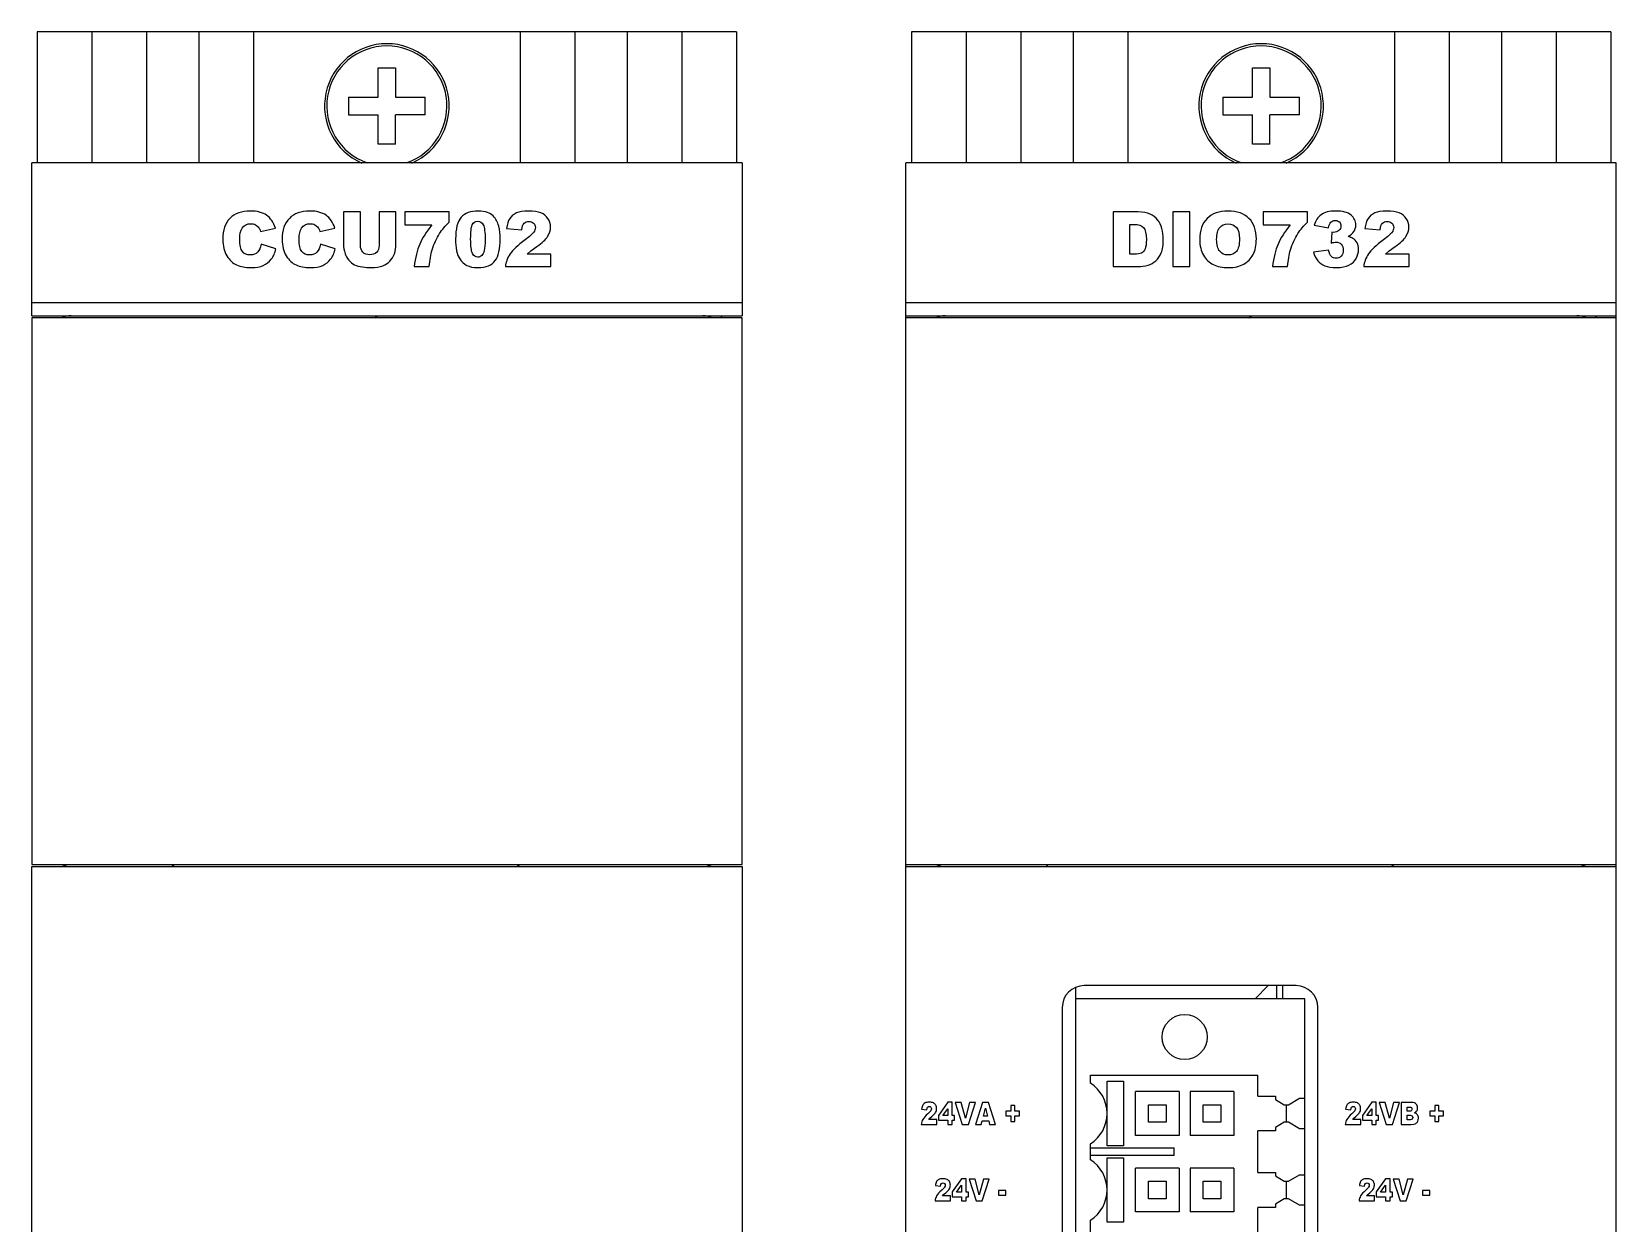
# Model space of a CAD drawing. Header units: millimetres. Extents: x 40 to 416, y -286 to 20.
# Drawn here: x 128.8 to 201.3, y -194.5 to -140 of the extents above; entities that cross this region are included whole.
import ezdxf

# ---------------------------------------------------------------- set-up
doc = ezdxf.new("R2010")
doc.units = ezdxf.units.MM
doc.layers.add('02___PRT_ALL_AXES', color=7, linetype='Continuous')
doc.layers.add('03___PRT_ALL_CURVES', color=7, linetype='Continuous')

# ---------------------------------------------------------------- blocks, each defined once
blk = doc.blocks.new('MOD_CCU702')
at = {"color": 7, "linetype": 'Continuous'}
for p, q in [((0, 130), (0, 124)), ((32, 130), (32, 124)), ((15.6, 127), (15.6, 128.35)), ((15.6, 128.35), (16.4, 128.35)), ((16.4, 128.35), (16.4, 127)), ((14.25, 127), (14.25, 126.2)), ((14.25, 127), (15.6, 127)), ((16.4, 127), (17.75, 127)), ((17.75, 126.2), (17.75, 127)), ((14.25, 126.2), (15.6, 126.2)), ((15.6, 124.85), (15.6, 126.2)), ((16.4, 124.85), (16.4, 126.2)), ((17.75, 126.2), (16.4, 126.2)), ((16.4, 124.85), (15.6, 124.85)), ((-0.25, 117), (-0.25, 124)), ((32.25, 124), (-0.25, 124)), ((32.25, 124), (32.25, 117)), ((32.25, 117.6), (-0.25, 117.6)), ((-0.25, 117), (32.25, 117)), ((-0.25, 116.9), (-0.25, 91.9)), ((32.25, 116.9), (-0.25, 116.9)), ((32.25, 91.9), (32.25, 116.9)), ((-0.25, 91.9), (32.25, 91.9)), ((-0.25, 6), (-0.25, 91.8)), ((-0.25, 91.8), (32.25, 91.8)), ((32.25, 91.8), (32.25, 6))]:
    blk.add_line(p, q, dxfattribs=at)
at = {"color": 2, "linetype": 'Continuous'}
for p, q in [((15.455, 116.9), (15.555, 117)), ((31.261, 116.9), (31.361, 117)), ((6.161, 91.8), (6.261, 91.9)), ((21.966, 91.8), (22.066, 91.9))]:
    blk.add_line(p, q, dxfattribs=at)
at = {"color": 7, "linetype": 'Continuous'}
for centre, radius, start, end in [((16, 126.6), 2.85, 293.72033, 246.27967), ((16, 126.6), 2.75, 288.83959, 251.16041), ((1.55, 116), 1, 90, 114.45082), ((30.45, 116), 1, 65.54918, 90), ((1.55, 92.8), 1, 245.54918, 270), ((30.45, 92.8), 1, 270, 294.45082)]:
    blk.add_arc(centre, radius, start, end, dxfattribs=at)
at = {"layer": '02___PRT_ALL_AXES', "color": 7, "linetype": 'Continuous'}
for p, q in [((32, 130), (0, 130)), ((2.5, 130), (2.5, 124)), ((5, 130), (5, 124)), ((7.4, 130), (7.4, 124)), ((9.9, 130), (9.9, 124)), ((22.1, 130), (22.1, 124)), ((24.6, 130), (24.6, 124)), ((27, 130), (27, 124)), ((29.5, 130), (29.5, 124))]:
    blk.add_line(p, q, dxfattribs=at)
at = {"layer": '03___PRT_ALL_CURVES', "color": 4, "linetype": 'Continuous'}
for p, q in [((14.019, 121.75), (14.019, 120.26)), ((14.79, 121.75), (14.019, 121.75)), ((14.79, 120.224), (14.79, 121.75)), ((15.644, 121.75), (15.644, 120.224)), ((16.415, 121.75), (15.644, 121.75)), ((16.415, 120.26), (16.415, 121.75)), ((16.826, 121.75), (16.826, 121.163)), ((18.854, 121.75), (16.826, 121.75)), ((16.826, 121.163), (18.061, 121.163)), ((18.854, 121.281), (18.854, 121.75)), ((10.22, 120.863), (10.902, 121.015)), ((12.936, 120.863), (13.619, 121.015)), ((21.473, 120.995), (22.169, 120.938)), ((10.926, 120.069), (10.249, 120.273)), ((13.642, 120.069), (12.965, 120.273)), ((22.421, 119.816), (22.587, 119.967)), ((23.506, 119.816), (22.421, 119.816)), ((22.587, 119.967), (22.868, 120.171)), ((23.506, 119.25), (23.506, 119.816)), ((17.247, 119.25), (17.94, 119.25)), ((21.422, 119.25), (23.506, 119.25))]:
    blk.add_line(p, q, dxfattribs=at)
for points in [[(8.823, 121.458), (8.603, 121.237), (8.494, 120.92), (8.494, 120.505)], [(9.758, 121.793), (9.355, 121.793), (9.043, 121.68), (8.823, 121.458)], [(9.373, 121.004), (9.466, 121.143), (9.601, 121.215), (9.776, 121.215)], [(10.499, 121.601), (10.319, 121.728), (10.071, 121.793), (9.758, 121.793)], [(9.776, 121.215), (9.853, 121.215), (9.923, 121.197), (9.986, 121.166)], [(9.986, 121.166), (10.048, 121.134), (10.1, 121.088), (10.144, 121.03)], [(10.902, 121.015), (10.813, 121.278), (10.68, 121.474), (10.499, 121.601)], [(11.54, 121.458), (11.32, 121.237), (11.211, 120.92), (11.211, 120.505)], [(12.474, 121.793), (12.072, 121.793), (11.76, 121.68), (11.54, 121.458)], [(12.09, 121.004), (12.183, 121.143), (12.317, 121.215), (12.493, 121.215)], [(13.216, 121.601), (13.035, 121.728), (12.788, 121.793), (12.474, 121.793)], [(12.493, 121.215), (12.57, 121.215), (12.64, 121.197), (12.702, 121.166)], [(12.702, 121.166), (12.764, 121.134), (12.817, 121.088), (12.861, 121.03)], [(13.619, 121.015), (13.53, 121.278), (13.397, 121.474), (13.216, 121.601)], [(18.061, 121.163), (17.807, 120.848), (17.621, 120.553), (17.504, 120.277)], [(18.412, 120.764), (18.53, 120.948), (18.677, 121.121), (18.854, 121.281)], [(19.4, 121.507), (19.229, 121.317), (19.144, 120.984), (19.144, 120.51)], [(20.182, 121.793), (19.831, 121.793), (19.57, 121.697), (19.4, 121.507)], [(19.833, 120.509), (19.833, 120.822), (19.858, 121.039), (19.909, 121.155)], [(19.909, 121.155), (19.961, 121.271), (20.042, 121.33), (20.158, 121.33)], [(20.158, 121.33), (20.271, 121.33), (20.355, 121.273), (20.411, 121.158)], [(20.597, 121.729), (20.488, 121.77), (20.349, 121.793), (20.182, 121.793)], [(20.411, 121.158), (20.467, 121.044), (20.496, 120.821), (20.496, 120.49)], [(20.861, 121.568), (20.793, 121.634), (20.704, 121.689), (20.597, 121.729)], [(21.021, 121.358), (20.982, 121.431), (20.929, 121.501), (20.861, 121.568)], [(21.117, 121.102), (21.093, 121.199), (21.061, 121.284), (21.021, 121.358)], [(21.187, 120.519), (21.187, 120.72), (21.163, 120.914), (21.117, 121.102)], [(21.623, 121.452), (21.55, 121.342), (21.501, 121.189), (21.473, 120.995)], [(21.93, 121.704), (21.797, 121.646), (21.695, 121.561), (21.623, 121.452)], [(22.481, 121.793), (22.246, 121.793), (22.063, 121.762), (21.93, 121.704)], [(22.169, 120.938), (22.188, 121.078), (22.225, 121.177), (22.282, 121.233)], [(22.282, 121.233), (22.338, 121.288), (22.411, 121.317), (22.5, 121.317)], [(23.05, 121.708), (22.914, 121.764), (22.725, 121.793), (22.481, 121.793)], [(22.5, 121.317), (22.585, 121.317), (22.655, 121.29), (22.711, 121.235)], [(22.711, 121.235), (22.768, 121.18), (22.797, 121.116), (22.797, 121.041)], [(23.371, 121.452), (23.293, 121.568), (23.187, 121.653), (23.05, 121.708)], [(23.489, 121.064), (23.489, 121.208), (23.45, 121.336), (23.371, 121.452)], [(8.494, 120.505), (8.494, 120.195), (8.555, 119.941), (8.681, 119.741)], [(9.268, 120.51), (9.268, 120.734), (9.302, 120.897), (9.373, 121.004)], [(9.394, 119.94), (9.309, 120.043), (9.268, 120.234), (9.268, 120.51)], [(10.144, 121.03), (10.17, 120.995), (10.196, 120.938), (10.22, 120.863)], [(11.211, 120.505), (11.211, 120.195), (11.272, 119.941), (11.398, 119.741)], [(11.985, 120.51), (11.985, 120.734), (12.019, 120.897), (12.09, 121.004)], [(12.111, 119.94), (12.026, 120.043), (11.985, 120.234), (11.985, 120.51)], [(12.861, 121.03), (12.887, 120.995), (12.913, 120.938), (12.936, 120.863)], [(18.071, 120.013), (18.155, 120.289), (18.269, 120.539), (18.412, 120.764)], [(19.144, 120.51), (19.144, 120.316), (19.159, 120.14), (19.193, 119.98)], [(19.916, 119.855), (19.86, 119.971), (19.833, 120.19), (19.833, 120.509)], [(20.496, 120.49), (20.496, 120.263), (20.482, 120.096), (20.459, 119.99)], [(20.957, 119.523), (21.11, 119.733), (21.187, 120.065), (21.187, 120.519)], [(22.321, 120.473), (21.987, 120.225), (21.76, 120.011), (21.639, 119.83)], [(22.711, 120.818), (22.653, 120.739), (22.524, 120.623), (22.321, 120.473)], [(22.797, 121.041), (22.797, 120.969), (22.768, 120.896), (22.711, 120.818)], [(22.868, 120.171), (23.104, 120.336), (23.266, 120.488), (23.355, 120.628)], [(23.355, 120.628), (23.443, 120.766), (23.489, 120.911), (23.489, 121.064)], [(8.681, 119.741), (8.806, 119.543), (8.954, 119.403), (9.127, 119.326)], [(9.749, 119.787), (9.596, 119.787), (9.478, 119.838), (9.394, 119.94)], [(10.084, 119.911), (10.008, 119.828), (9.896, 119.787), (9.749, 119.787)], [(10.249, 120.273), (10.215, 120.115), (10.158, 119.994), (10.084, 119.911)], [(10.711, 119.593), (10.808, 119.719), (10.88, 119.878), (10.926, 120.069)], [(11.398, 119.741), (11.523, 119.543), (11.671, 119.403), (11.844, 119.326)], [(12.466, 119.787), (12.312, 119.787), (12.195, 119.838), (12.111, 119.94)], [(12.8, 119.911), (12.725, 119.828), (12.612, 119.787), (12.466, 119.787)], [(12.965, 120.273), (12.931, 120.115), (12.875, 119.994), (12.8, 119.911)], [(13.427, 119.593), (13.525, 119.719), (13.596, 119.878), (13.642, 120.069)], [(14.019, 120.26), (14.019, 120.137), (14.043, 119.997), (14.091, 119.837)], [(14.091, 119.837), (14.12, 119.738), (14.174, 119.642), (14.255, 119.549)], [(14.903, 119.905), (14.828, 119.982), (14.79, 120.087), (14.79, 120.224)], [(15.218, 119.791), (15.083, 119.791), (14.978, 119.828), (14.903, 119.905)], [(15.53, 119.903), (15.455, 119.828), (15.351, 119.791), (15.218, 119.791)], [(15.644, 120.224), (15.644, 120.086), (15.605, 119.978), (15.53, 119.903)], [(16.129, 119.497), (16.228, 119.596), (16.299, 119.71), (16.345, 119.842)], [(16.345, 119.842), (16.391, 119.973), (16.415, 120.111), (16.415, 120.26)], [(17.504, 120.277), (17.387, 120), (17.302, 119.658), (17.247, 119.25)], [(17.94, 119.25), (17.962, 119.543), (18.006, 119.797), (18.071, 120.013)], [(19.193, 119.98), (19.227, 119.82), (19.273, 119.695), (19.333, 119.602)], [(20.162, 119.681), (20.054, 119.681), (19.973, 119.739), (19.916, 119.855)], [(20.344, 119.755), (20.293, 119.705), (20.232, 119.681), (20.162, 119.681)], [(20.459, 119.99), (20.435, 119.883), (20.395, 119.804), (20.344, 119.755)], [(21.639, 119.83), (21.518, 119.649), (21.446, 119.455), (21.422, 119.25)], [(9.127, 119.326), (9.299, 119.248), (9.521, 119.207), (9.793, 119.207)], [(9.793, 119.207), (10.017, 119.207), (10.201, 119.24), (10.346, 119.305)], [(10.346, 119.305), (10.491, 119.369), (10.612, 119.465), (10.711, 119.593)], [(11.844, 119.326), (12.016, 119.248), (12.237, 119.207), (12.51, 119.207)], [(12.51, 119.207), (12.733, 119.207), (12.918, 119.24), (13.063, 119.305)], [(13.063, 119.305), (13.208, 119.369), (13.329, 119.465), (13.427, 119.593)], [(14.255, 119.549), (14.335, 119.456), (14.423, 119.385), (14.52, 119.333)], [(14.52, 119.333), (14.616, 119.282), (14.737, 119.25), (14.88, 119.233)], [(14.88, 119.233), (15.024, 119.216), (15.157, 119.207), (15.28, 119.207)], [(15.28, 119.207), (15.489, 119.207), (15.67, 119.236), (15.819, 119.291)], [(15.819, 119.291), (15.928, 119.33), (16.03, 119.398), (16.129, 119.497)], [(19.333, 119.602), (19.417, 119.473), (19.524, 119.374), (19.654, 119.308)], [(19.654, 119.308), (19.783, 119.241), (19.952, 119.207), (20.164, 119.207)], [(20.164, 119.207), (20.539, 119.207), (20.803, 119.311), (20.957, 119.523)]]:
    blk.add_open_spline(points, degree=3, dxfattribs=at)
blk = doc.blocks.new('MOD_DIO732')
at = {"color": 7, "linetype": 'Continuous'}
for p, q in [((0, 130), (0, 124)), ((32, 130), (32, 124)), ((15.6, 127), (15.6, 128.35)), ((15.6, 128.35), (16.4, 128.35)), ((16.4, 128.35), (16.4, 127)), ((14.25, 127), (14.25, 126.2)), ((14.25, 127), (15.6, 127)), ((16.4, 127), (17.75, 127)), ((17.75, 126.2), (17.75, 127)), ((14.25, 126.2), (15.6, 126.2)), ((15.6, 124.85), (15.6, 126.2)), ((16.4, 124.85), (16.4, 126.2)), ((17.75, 126.2), (16.4, 126.2)), ((16.4, 124.85), (15.6, 124.85)), ((-0.25, 6), (-0.25, 124)), ((32.25, 124), (-0.25, 124)), ((32.25, 6), (32.25, 124)), ((32.25, 117.6), (-0.25, 117.6)), ((-0.25, 117), (32.25, 117)), ((32.25, 116.9), (-0.25, 116.9)), ((-0.25, 91.9), (32.25, 91.9)), ((-0.25, 91.8), (32.25, 91.8)), ((16.7, 86.35), (16.7, 85.75)), ((17, 85.75), (17, 86.35)), ((7.5, 86.255), (7.5, 15.245)), ((18, 85.75), (7.5, 85.75)), ((18, 15.75), (18, 85.75)), ((8.2, 81.883), (8.2, 82.25)), ((8.2, 82.25), (15.85, 82.25)), ((8.95, 80.504), (8.95, 81.975)), ((8.95, 81.975), (9.702, 81.975)), ((9.702, 81.975), (9.702, 79.025)), ((15.85, 81.3), (15.85, 82.25)), ((10.25, 79.5), (10.25, 81.5)), ((12.25, 81.5), (10.25, 81.5)), ((12.25, 81.5), (12.25, 79.5)), ((12.75, 81.5), (12.75, 79.5)), ((14.75, 81.5), (12.75, 81.5)), ((14.75, 81.5), (14.75, 79.5)), ((15.85, 81.3), (16.65, 81.3)), ((16.65, 81.3), (16.65, 81.142)), ((17.25, 80.9), (17.75, 81.2)), ((17.75, 81.2), (18, 81.2)), ((8.95, 79.025), (8.95, 80.496)), ((10.85, 80.1), (10.85, 80.9)), ((10.85, 80.9), (11.65, 80.9)), ((11.65, 80.9), (11.65, 80.1)), ((13.35, 80.1), (13.35, 80.9)), ((13.35, 80.9), (14.15, 80.9)), ((14.15, 80.9), (14.15, 80.1)), ((16.65, 81.142), (17.053, 80.9)), ((17.053, 80.9), (17.25, 80.9)), ((17.15, 80.9), (17.15, 80.1)), ((11.65, 80.1), (10.85, 80.1)), ((14.15, 80.1), (13.35, 80.1)), ((17.053, 80.1), (16.65, 79.858)), ((16.65, 79.858), (16.65, 79.7)), ((17.25, 80.1), (17.053, 80.1)), ((17.75, 79.8), (17.25, 80.1)), ((18, 79.8), (17.75, 79.8)), ((8.2, 78.383), (8.2, 79.117)), ((12.25, 79.5), (10.25, 79.5)), ((14.75, 79.5), (12.75, 79.5)), ((15.85, 77.8), (15.85, 79.7)), ((16.65, 79.7), (15.85, 79.7)), ((8.2, 78.925), (12.025, 78.925)), ((12.025, 78.575), (8.2, 78.575)), ((9.702, 79.025), (8.95, 79.025)), ((8.95, 77.004), (8.95, 78.475)), ((8.95, 78.475), (9.702, 78.475)), ((9.702, 78.475), (9.702, 75.525)), ((12.025, 78.575), (12.025, 78.925)), ((10.25, 76), (10.25, 78)), ((12.25, 78), (10.25, 78)), ((12.25, 78), (12.25, 76)), ((12.75, 78), (12.75, 76)), ((14.75, 78), (12.75, 78)), ((14.75, 78), (14.75, 76)), ((15.85, 77.8), (16.65, 77.8)), ((16.65, 77.8), (16.65, 77.642)), ((16.65, 77.642), (17.053, 77.4)), ((17.25, 77.4), (17.75, 77.7)), ((17.75, 77.7), (18, 77.7)), ((8.95, 75.525), (8.95, 76.996)), ((10.85, 76.6), (10.85, 77.4)), ((10.85, 77.4), (11.65, 77.4)), ((11.65, 77.4), (11.65, 76.6)), ((13.35, 76.6), (13.35, 77.4)), ((13.35, 77.4), (14.15, 77.4)), ((14.15, 77.4), (14.15, 76.6)), ((17.053, 77.4), (17.25, 77.4)), ((17.15, 77.4), (17.15, 76.6)), ((11.65, 76.6), (10.85, 76.6)), ((14.15, 76.6), (13.35, 76.6)), ((15.85, 74.3), (15.85, 76.2)), ((16.65, 76.2), (15.85, 76.2)), ((17.053, 76.6), (16.65, 76.358)), ((16.65, 76.358), (16.65, 76.2)), ((17.25, 76.6), (17.053, 76.6)), ((17.75, 76.3), (17.25, 76.6)), ((18, 76.3), (17.75, 76.3)), ((8.2, 74.883), (8.2, 75.617)), ((9.702, 75.525), (8.95, 75.525)), ((12.25, 76), (10.25, 76)), ((14.75, 76), (12.75, 76))]:
    blk.add_line(p, q, dxfattribs=at)
at = {"color": 2, "linetype": 'Continuous'}
for p, q in [((15.455, 116.9), (15.555, 117)), ((31.261, 116.9), (31.361, 117)), ((6.161, 91.8), (6.261, 91.9)), ((21.966, 91.8), (22.066, 91.9)), ((15.729, 85.75), (16.329, 86.35))]:
    blk.add_line(p, q, dxfattribs=at)
at = {"color": 7, "linetype": 'Continuous'}
blk.add_circle((12.5, 84), 1.033, dxfattribs=at)
for centre, radius, start, end in [((16, 126.6), 2.85, 293.72033, 246.27967), ((16, 126.6), 2.75, 288.83959, 251.16041), ((1.55, 116), 1, 90, 114.45082), ((30.45, 116), 1, 65.54918, 90), ((1.55, 92.8), 1, 245.54918, 270), ((30.45, 92.8), 1, 270, 294.45082), ((7.3, 80.5), 1.65, 303.05571, 56.94429), ((7.3, 77), 1.65, 303.05571, 56.94429)]:
    blk.add_arc(centre, radius, start, end, dxfattribs=at)
at = {"layer": '02___PRT_ALL_AXES', "color": 7, "linetype": 'Continuous'}
for p, q in [((32, 130), (0, 130)), ((2.5, 130), (2.5, 124)), ((5, 130), (5, 124)), ((7.4, 130), (7.4, 124)), ((9.9, 130), (9.9, 124)), ((22.1, 130), (22.1, 124)), ((24.6, 130), (24.6, 124)), ((27, 130), (27, 124)), ((29.5, 130), (29.5, 124)), ((17.6, 86.35), (7.9, 86.35)), ((6.9, 85.35), (6.9, 16.15)), ((18.6, 16.15), (18.6, 85.35))]:
    blk.add_line(p, q, dxfattribs=at)
for centre, start, end in [((7.9, 85.35), 90, 180), ((17.6, 85.35), 0, 90)]:
    blk.add_arc(centre, 1, start, end, dxfattribs=at)
at = {"layer": '03___PRT_ALL_CURVES', "color": 4, "linetype": 'Continuous'}
for p, q in [((9.223, 121.75), (9.223, 119.25)), ((10.371, 121.75), (9.223, 121.75)), ((9.996, 119.818), (9.996, 121.184)), ((9.996, 121.184), (10.188, 121.184)), ((11.96, 121.75), (11.96, 119.25)), ((12.734, 121.75), (11.96, 121.75)), ((12.734, 119.25), (12.734, 121.75)), ((16.097, 121.75), (16.097, 121.163)), ((18.125, 121.75), (16.097, 121.75)), ((16.097, 121.163), (17.332, 121.163)), ((18.125, 121.281), (18.125, 121.75)), ((18.432, 121.145), (19.088, 121.027)), ((19.238, 120.826), (19.203, 120.329)), ((19.329, 120.817), (19.238, 120.826)), ((20.744, 120.995), (21.44, 120.938)), ((10.185, 119.818), (9.996, 119.818)), ((19.088, 120.002), (18.394, 119.91)), ((21.692, 119.816), (21.858, 119.967)), ((22.777, 119.816), (21.692, 119.816)), ((21.858, 119.967), (22.139, 120.171)), ((22.777, 119.25), (22.777, 119.816)), ((9.223, 119.25), (10.371, 119.25)), ((11.96, 119.25), (12.734, 119.25)), ((16.518, 119.25), (17.211, 119.25)), ((20.693, 119.25), (22.777, 119.25)), ((0.466, 80.698), (0.703, 80.675)), ((1.664, 81.017), (1.234, 80.415)), ((1.436, 80.402), (1.664, 80.717)), ((1.87, 81.017), (1.664, 81.017)), ((1.664, 80.717), (1.664, 80.402)), ((1.87, 80.402), (1.87, 81.017)), ((2.005, 81), (2.326, 80)), ((2.279, 81), (2.005, 81)), ((2.471, 80.28), (2.279, 81)), ((2.66, 81), (2.471, 80.28)), ((2.61, 80), (2.926, 81)), ((2.926, 81), (2.66, 81)), ((3.246, 81), (2.927, 80)), ((3.533, 81), (3.246, 81)), ((3.293, 80.381), (3.386, 80.741)), ((3.386, 80.741), (3.48, 80.381)), ((3.852, 80), (3.533, 81)), ((4.319, 80.609), (4.319, 80.389)), ((4.541, 80.609), (4.319, 80.609)), ((4.541, 80.872), (4.541, 80.609)), ((4.728, 80.872), (4.541, 80.872)), ((4.728, 80.609), (4.728, 80.872)), ((4.951, 80.609), (4.728, 80.609)), ((4.951, 80.389), (4.951, 80.609)), ((19.866, 80.698), (20.103, 80.675)), ((21.064, 81.017), (20.634, 80.415)), ((20.836, 80.402), (21.064, 80.717)), ((21.27, 81.017), (21.064, 81.017)), ((21.064, 80.717), (21.064, 80.402)), ((21.27, 80.402), (21.27, 81.017)), ((21.405, 81), (21.726, 80)), ((21.679, 81), (21.405, 81)), ((21.871, 80.28), (21.679, 81)), ((22.06, 81), (21.871, 80.28)), ((22.01, 80), (22.326, 81)), ((22.326, 81), (22.06, 81)), ((22.413, 81), (22.413, 80)), ((22.904, 81), (22.413, 81)), ((22.678, 80.608), (22.678, 80.797)), ((22.678, 80.797), (22.794, 80.797)), ((22.792, 80.608), (22.678, 80.608)), ((23.719, 80.609), (23.719, 80.389)), ((23.941, 80.609), (23.719, 80.609)), ((23.941, 80.872), (23.941, 80.609)), ((24.128, 80.872), (23.941, 80.872)), ((24.128, 80.609), (24.128, 80.872)), ((24.351, 80.609), (24.128, 80.609)), ((24.351, 80.389), (24.351, 80.609)), ((0.449, 80), (1.157, 80)), ((0.789, 80.226), (0.845, 80.287)), ((1.157, 80.226), (0.789, 80.226)), ((0.845, 80.287), (0.94, 80.369)), ((1.157, 80), (1.157, 80.226)), ((1.234, 80.415), (1.234, 80.187)), ((1.234, 80.187), (1.664, 80.187)), ((1.664, 80.402), (1.436, 80.402)), ((1.664, 80.187), (1.664, 80)), ((1.664, 80), (1.87, 80)), ((1.977, 80.402), (1.87, 80.402)), ((1.87, 80), (1.87, 80.187)), ((1.87, 80.187), (1.977, 80.187)), ((1.977, 80.187), (1.977, 80.402)), ((2.326, 80), (2.61, 80)), ((2.927, 80), (3.195, 80)), ((3.195, 80), (3.236, 80.165)), ((3.236, 80.165), (3.535, 80.165)), ((3.48, 80.381), (3.293, 80.381)), ((3.535, 80.165), (3.577, 80)), ((3.577, 80), (3.852, 80)), ((4.319, 80.389), (4.541, 80.389)), ((4.541, 80.389), (4.541, 80.128)), ((4.541, 80.128), (4.728, 80.128)), ((4.728, 80.128), (4.728, 80.389)), ((4.728, 80.389), (4.951, 80.389)), ((19.849, 80), (20.557, 80)), ((20.189, 80.226), (20.245, 80.287)), ((20.557, 80.226), (20.189, 80.226)), ((20.245, 80.287), (20.34, 80.369)), ((20.557, 80), (20.557, 80.226)), ((20.634, 80.415), (20.634, 80.187)), ((20.634, 80.187), (21.064, 80.187)), ((21.064, 80.402), (20.836, 80.402)), ((21.064, 80.187), (21.064, 80)), ((21.064, 80), (21.27, 80)), ((21.377, 80.402), (21.27, 80.402)), ((21.27, 80), (21.27, 80.187)), ((21.27, 80.187), (21.377, 80.187)), ((21.377, 80.187), (21.377, 80.402)), ((21.726, 80), (22.01, 80)), ((22.413, 80), (22.866, 80)), ((22.678, 80.215), (22.678, 80.417)), ((22.678, 80.417), (22.811, 80.417)), ((22.812, 80.215), (22.678, 80.215)), ((22.866, 80), (22.984, 80.013)), ((23.719, 80.389), (23.941, 80.389)), ((23.941, 80.389), (23.941, 80.128)), ((23.941, 80.128), (24.128, 80.128)), ((24.128, 80.128), (24.128, 80.389)), ((24.128, 80.389), (24.351, 80.389)), ((1.097, 77.198), (1.333, 77.175)), ((1.475, 76.787), (1.571, 76.869)), ((2.294, 77.517), (1.864, 76.915)), ((1.864, 76.915), (1.864, 76.687)), ((2.067, 76.902), (2.294, 77.217)), ((2.294, 76.902), (2.067, 76.902)), ((2.5, 77.517), (2.294, 77.517)), ((2.294, 77.217), (2.294, 76.902)), ((2.5, 76.902), (2.5, 77.517)), ((2.607, 76.902), (2.5, 76.902)), ((2.607, 76.687), (2.607, 76.902)), ((2.635, 77.5), (2.956, 76.5)), ((2.91, 77.5), (2.635, 77.5)), ((3.101, 76.78), (2.91, 77.5)), ((3.29, 77.5), (3.101, 76.78)), ((3.241, 76.5), (3.557, 77.5)), ((3.557, 77.5), (3.29, 77.5)), ((3.978, 76.972), (3.978, 76.757)), ((4.321, 76.972), (3.978, 76.972)), ((4.321, 76.757), (4.321, 76.972)), ((20.497, 77.198), (20.733, 77.175)), ((20.875, 76.787), (20.971, 76.869)), ((21.694, 77.517), (21.264, 76.915)), ((21.264, 76.915), (21.264, 76.687)), ((21.467, 76.902), (21.694, 77.217)), ((21.694, 76.902), (21.467, 76.902)), ((21.9, 77.517), (21.694, 77.517)), ((21.694, 77.217), (21.694, 76.902)), ((21.9, 76.902), (21.9, 77.517)), ((22.007, 76.902), (21.9, 76.902)), ((22.007, 76.687), (22.007, 76.902)), ((22.035, 77.5), (22.356, 76.5)), ((22.31, 77.5), (22.035, 77.5)), ((22.501, 76.78), (22.31, 77.5)), ((22.69, 77.5), (22.501, 76.78)), ((22.641, 76.5), (22.957, 77.5)), ((22.957, 77.5), (22.69, 77.5)), ((23.378, 76.972), (23.378, 76.757)), ((23.721, 76.972), (23.378, 76.972)), ((23.721, 76.757), (23.721, 76.972)), ((1.079, 76.5), (1.788, 76.5)), ((1.419, 76.726), (1.475, 76.787)), ((1.788, 76.726), (1.419, 76.726)), ((1.788, 76.5), (1.788, 76.726)), ((1.864, 76.687), (2.294, 76.687)), ((2.294, 76.687), (2.294, 76.5)), ((2.294, 76.5), (2.5, 76.5)), ((2.5, 76.5), (2.5, 76.687)), ((2.5, 76.687), (2.607, 76.687)), ((2.956, 76.5), (3.241, 76.5)), ((3.978, 76.757), (4.321, 76.757)), ((20.479, 76.5), (21.188, 76.5)), ((20.819, 76.726), (20.875, 76.787)), ((21.188, 76.726), (20.819, 76.726)), ((21.188, 76.5), (21.188, 76.726)), ((21.264, 76.687), (21.694, 76.687)), ((21.694, 76.687), (21.694, 76.5)), ((21.694, 76.5), (21.9, 76.5)), ((21.9, 76.5), (21.9, 76.687)), ((21.9, 76.687), (22.007, 76.687)), ((22.356, 76.5), (22.641, 76.5)), ((23.378, 76.757), (23.721, 76.757))]:
    blk.add_line(p, q, dxfattribs=at)
for points in [[(10.188, 121.184), (10.388, 121.184), (10.531, 121.134), (10.617, 121.036)], [(10.918, 121.658), (10.778, 121.719), (10.596, 121.75), (10.371, 121.75)], [(11.263, 121.393), (11.172, 121.508), (11.058, 121.597), (10.918, 121.658)], [(11.462, 120.993), (11.421, 121.145), (11.355, 121.278), (11.263, 121.393)], [(13.532, 121.452), (13.304, 121.223), (13.191, 120.906), (13.191, 120.498)], [(14.482, 121.793), (14.076, 121.793), (13.759, 121.678), (13.532, 121.452)], [(14.105, 121.042), (14.199, 121.151), (14.324, 121.208), (14.481, 121.208)], [(14.481, 121.208), (14.643, 121.208), (14.77, 121.153), (14.866, 121.044)], [(15.444, 121.457), (15.219, 121.68), (14.898, 121.793), (14.482, 121.793)], [(15.782, 120.519), (15.782, 120.921), (15.669, 121.233), (15.444, 121.457)], [(17.332, 121.163), (17.078, 120.848), (16.892, 120.553), (16.775, 120.277)], [(17.683, 120.764), (17.801, 120.948), (17.947, 121.121), (18.125, 121.281)], [(18.746, 121.625), (18.59, 121.513), (18.486, 121.353), (18.432, 121.145)], [(19.406, 121.793), (19.121, 121.793), (18.901, 121.736), (18.746, 121.625)], [(19.088, 121.027), (19.105, 121.15), (19.141, 121.237), (19.192, 121.286)], [(19.192, 121.286), (19.244, 121.336), (19.31, 121.361), (19.392, 121.361)], [(19.392, 121.361), (19.47, 121.361), (19.533, 121.337), (19.579, 121.292)], [(20.112, 121.609), (19.967, 121.731), (19.731, 121.793), (19.406, 121.793)], [(19.648, 121.111), (19.648, 121.03), (19.617, 120.962), (19.556, 120.904)], [(19.579, 121.292), (19.624, 121.247), (19.648, 121.186), (19.648, 121.111)], [(20.332, 121.151), (20.332, 121.336), (20.258, 121.487), (20.112, 121.609)], [(20.243, 120.858), (20.301, 120.945), (20.332, 121.042), (20.332, 121.151)], [(20.894, 121.452), (20.821, 121.342), (20.771, 121.189), (20.744, 120.995)], [(21.201, 121.704), (21.068, 121.646), (20.966, 121.561), (20.894, 121.452)], [(21.752, 121.793), (21.517, 121.793), (21.334, 121.762), (21.201, 121.704)], [(21.44, 120.938), (21.459, 121.078), (21.496, 121.177), (21.553, 121.233)], [(21.553, 121.233), (21.609, 121.288), (21.682, 121.317), (21.771, 121.317)], [(22.321, 121.708), (22.185, 121.764), (21.996, 121.793), (21.752, 121.793)], [(21.771, 121.317), (21.856, 121.317), (21.926, 121.29), (21.982, 121.235)], [(21.982, 121.235), (22.039, 121.18), (22.068, 121.116), (22.068, 121.041)], [(22.642, 121.452), (22.564, 121.568), (22.458, 121.653), (22.321, 121.708)], [(22.76, 121.064), (22.76, 121.208), (22.721, 121.336), (22.642, 121.452)], [(10.617, 121.036), (10.703, 120.938), (10.748, 120.758), (10.748, 120.493)], [(10.748, 120.493), (10.748, 120.292), (10.727, 120.147), (10.689, 120.059)], [(11.431, 119.886), (11.493, 120.033), (11.524, 120.241), (11.524, 120.509)], [(11.524, 120.509), (11.524, 120.679), (11.503, 120.839), (11.462, 120.993)], [(13.191, 120.498), (13.191, 120.205), (13.248, 119.963), (13.363, 119.768)], [(13.964, 120.495), (13.964, 120.749), (14.01, 120.931), (14.105, 121.042)], [(14.103, 119.951), (14.01, 120.06), (13.964, 120.242), (13.964, 120.495)], [(14.866, 121.044), (14.961, 120.935), (15.009, 120.764), (15.009, 120.529)], [(15.009, 120.529), (15.009, 120.249), (14.963, 120.055), (14.873, 119.948)], [(15.633, 119.799), (15.732, 119.987), (15.782, 120.225), (15.782, 120.519)], [(17.342, 120.013), (17.426, 120.289), (17.54, 120.539), (17.683, 120.764)], [(19.203, 120.329), (19.298, 120.357), (19.373, 120.37), (19.428, 120.37)], [(19.556, 120.904), (19.494, 120.846), (19.419, 120.817), (19.329, 120.817)], [(19.428, 120.37), (19.53, 120.37), (19.61, 120.338), (19.669, 120.275)], [(19.975, 120.628), (20.094, 120.693), (20.183, 120.769), (20.243, 120.858)], [(20.196, 120.544), (20.146, 120.575), (20.071, 120.604), (19.975, 120.628)], [(20.389, 120.341), (20.343, 120.425), (20.279, 120.493), (20.196, 120.544)], [(21.592, 120.473), (21.258, 120.225), (21.031, 120.011), (20.91, 119.83)], [(21.982, 120.818), (21.924, 120.739), (21.795, 120.623), (21.592, 120.473)], [(22.068, 121.041), (22.068, 120.969), (22.039, 120.896), (21.982, 120.818)], [(22.139, 120.171), (22.374, 120.336), (22.536, 120.488), (22.626, 120.628)], [(22.626, 120.628), (22.714, 120.766), (22.76, 120.911), (22.76, 121.064)], [(10.529, 119.871), (10.461, 119.835), (10.345, 119.818), (10.185, 119.818)], [(10.689, 120.059), (10.65, 119.97), (10.598, 119.907), (10.529, 119.871)], [(11.179, 119.516), (11.286, 119.615), (11.37, 119.739), (11.431, 119.886)], [(13.363, 119.768), (13.478, 119.574), (13.628, 119.431), (13.812, 119.341)], [(14.487, 119.785), (14.325, 119.785), (14.197, 119.84), (14.103, 119.951)], [(14.873, 119.948), (14.781, 119.838), (14.653, 119.785), (14.487, 119.785)], [(15.207, 119.363), (15.393, 119.467), (15.534, 119.612), (15.633, 119.799)], [(16.775, 120.277), (16.658, 120), (16.573, 119.658), (16.518, 119.25)], [(17.211, 119.25), (17.233, 119.543), (17.277, 119.797), (17.342, 120.013)], [(18.394, 119.91), (18.439, 119.753), (18.503, 119.623), (18.589, 119.521)], [(19.215, 119.71), (19.157, 119.765), (19.116, 119.862), (19.088, 120.002)], [(19.435, 119.63), (19.346, 119.63), (19.273, 119.656), (19.215, 119.71)], [(19.666, 119.733), (19.605, 119.664), (19.527, 119.63), (19.435, 119.63)], [(19.76, 120.005), (19.76, 119.891), (19.728, 119.801), (19.666, 119.733)], [(19.669, 120.275), (19.73, 120.21), (19.76, 120.121), (19.76, 120.005)], [(20.345, 119.624), (20.42, 119.756), (20.459, 119.896), (20.459, 120.043)], [(20.459, 120.043), (20.459, 120.159), (20.436, 120.258), (20.389, 120.341)], [(20.91, 119.83), (20.789, 119.649), (20.717, 119.455), (20.693, 119.25)], [(10.371, 119.25), (10.507, 119.25), (10.661, 119.272), (10.831, 119.318)], [(10.831, 119.318), (10.954, 119.351), (11.07, 119.417), (11.179, 119.516)], [(13.812, 119.341), (13.996, 119.252), (14.23, 119.207), (14.513, 119.207)], [(14.513, 119.207), (14.789, 119.207), (15.021, 119.259), (15.207, 119.363)], [(18.589, 119.521), (18.674, 119.419), (18.781, 119.34), (18.913, 119.288)], [(18.913, 119.288), (19.044, 119.235), (19.223, 119.207), (19.452, 119.207)], [(19.452, 119.207), (19.683, 119.207), (19.873, 119.245), (20.016, 119.315)], [(20.016, 119.315), (20.159, 119.386), (20.268, 119.49), (20.345, 119.624)], [(0.517, 80.881), (0.492, 80.837), (0.476, 80.776), (0.466, 80.698)], [(0.622, 80.982), (0.576, 80.958), (0.542, 80.924), (0.517, 80.881)], [(0.754, 80.489), (0.641, 80.39), (0.564, 80.304), (0.523, 80.232)], [(0.809, 81.017), (0.729, 81.017), (0.667, 81.005), (0.622, 80.982)], [(0.703, 80.675), (0.709, 80.731), (0.722, 80.771), (0.741, 80.793)], [(0.741, 80.793), (0.76, 80.815), (0.785, 80.827), (0.815, 80.827)], [(0.887, 80.627), (0.868, 80.595), (0.823, 80.549), (0.754, 80.489)], [(1.003, 80.983), (0.956, 81.005), (0.892, 81.017), (0.809, 81.017)], [(0.815, 80.827), (0.844, 80.827), (0.868, 80.816), (0.887, 80.794)], [(0.887, 80.794), (0.906, 80.772), (0.916, 80.746), (0.916, 80.716)], [(0.916, 80.716), (0.916, 80.688), (0.906, 80.658), (0.887, 80.627)], [(0.94, 80.369), (1.021, 80.435), (1.076, 80.495), (1.106, 80.551)], [(1.112, 80.881), (1.085, 80.927), (1.049, 80.961), (1.003, 80.983)], [(1.106, 80.551), (1.136, 80.606), (1.152, 80.664), (1.152, 80.726)], [(1.152, 80.726), (1.152, 80.783), (1.138, 80.834), (1.112, 80.881)], [(19.917, 80.881), (19.892, 80.837), (19.876, 80.776), (19.866, 80.698)], [(20.022, 80.982), (19.976, 80.958), (19.942, 80.924), (19.917, 80.881)], [(20.154, 80.489), (20.041, 80.39), (19.964, 80.304), (19.923, 80.232)], [(20.209, 81.017), (20.129, 81.017), (20.067, 81.005), (20.022, 80.982)], [(20.103, 80.675), (20.109, 80.731), (20.122, 80.771), (20.141, 80.793)], [(20.141, 80.793), (20.16, 80.815), (20.185, 80.827), (20.215, 80.827)], [(20.287, 80.627), (20.268, 80.595), (20.223, 80.549), (20.154, 80.489)], [(20.403, 80.983), (20.356, 81.005), (20.292, 81.017), (20.209, 81.017)], [(20.215, 80.827), (20.244, 80.827), (20.268, 80.816), (20.287, 80.794)], [(20.287, 80.794), (20.306, 80.772), (20.316, 80.746), (20.316, 80.716)], [(20.316, 80.716), (20.316, 80.688), (20.306, 80.658), (20.287, 80.627)], [(20.34, 80.369), (20.421, 80.435), (20.476, 80.495), (20.506, 80.551)], [(20.512, 80.881), (20.485, 80.927), (20.449, 80.961), (20.403, 80.983)], [(20.506, 80.551), (20.536, 80.606), (20.552, 80.664), (20.552, 80.726)], [(20.552, 80.726), (20.552, 80.783), (20.538, 80.834), (20.512, 80.881)], [(22.877, 80.632), (22.861, 80.616), (22.833, 80.608), (22.792, 80.608)], [(22.794, 80.797), (22.833, 80.797), (22.861, 80.789), (22.877, 80.773)], [(22.877, 80.773), (22.893, 80.756), (22.902, 80.733), (22.902, 80.705)], [(22.902, 80.705), (22.902, 80.673), (22.893, 80.649), (22.877, 80.632)], [(23.093, 80.928), (23.049, 80.976), (22.986, 81), (22.904, 81)], [(23.02, 80.532), (23.06, 80.548), (23.091, 80.57), (23.112, 80.599)], [(23.155, 80.443), (23.126, 80.485), (23.081, 80.514), (23.02, 80.532)], [(23.159, 80.751), (23.159, 80.821), (23.137, 80.881), (23.093, 80.928)], [(23.112, 80.599), (23.143, 80.641), (23.159, 80.692), (23.159, 80.751)], [(0.523, 80.232), (0.481, 80.16), (0.457, 80.082), (0.449, 80)], [(19.923, 80.232), (19.881, 80.16), (19.857, 80.082), (19.849, 80)], [(22.811, 80.417), (22.857, 80.417), (22.889, 80.408), (22.907, 80.39)], [(22.907, 80.243), (22.889, 80.224), (22.857, 80.215), (22.812, 80.215)], [(22.907, 80.39), (22.926, 80.372), (22.935, 80.349), (22.935, 80.319)], [(22.935, 80.319), (22.935, 80.287), (22.926, 80.262), (22.907, 80.243)], [(22.984, 80.013), (23.028, 80.02), (23.062, 80.031), (23.084, 80.046)], [(23.084, 80.046), (23.119, 80.07), (23.147, 80.103), (23.168, 80.145)], [(23.198, 80.284), (23.198, 80.348), (23.184, 80.4), (23.155, 80.443)], [(23.168, 80.145), (23.188, 80.186), (23.198, 80.233), (23.198, 80.284)], [(1.147, 77.381), (1.123, 77.337), (1.106, 77.276), (1.097, 77.198)], [(1.252, 77.482), (1.207, 77.458), (1.172, 77.424), (1.147, 77.381)], [(1.385, 76.989), (1.271, 76.89), (1.194, 76.804), (1.153, 76.732)], [(1.439, 77.517), (1.359, 77.517), (1.297, 77.505), (1.252, 77.482)], [(1.333, 77.175), (1.339, 77.231), (1.352, 77.271), (1.372, 77.293)], [(1.372, 77.293), (1.391, 77.315), (1.415, 77.327), (1.446, 77.327)], [(1.517, 77.127), (1.498, 77.095), (1.454, 77.049), (1.385, 76.989)], [(1.633, 77.483), (1.586, 77.505), (1.522, 77.517), (1.439, 77.517)], [(1.446, 77.327), (1.475, 77.327), (1.498, 77.316), (1.517, 77.294)], [(1.517, 77.294), (1.537, 77.272), (1.546, 77.246), (1.546, 77.216)], [(1.546, 77.216), (1.546, 77.188), (1.537, 77.158), (1.517, 77.127)], [(1.571, 76.869), (1.651, 76.935), (1.706, 76.995), (1.736, 77.051)], [(1.742, 77.381), (1.715, 77.427), (1.679, 77.461), (1.633, 77.483)], [(1.736, 77.051), (1.766, 77.106), (1.782, 77.164), (1.782, 77.226)], [(1.782, 77.226), (1.782, 77.283), (1.769, 77.334), (1.742, 77.381)], [(20.547, 77.381), (20.523, 77.337), (20.506, 77.276), (20.497, 77.198)], [(20.652, 77.482), (20.607, 77.458), (20.572, 77.424), (20.547, 77.381)], [(20.785, 76.989), (20.671, 76.89), (20.594, 76.804), (20.553, 76.732)], [(20.839, 77.517), (20.759, 77.517), (20.697, 77.505), (20.652, 77.482)], [(20.733, 77.175), (20.739, 77.231), (20.752, 77.271), (20.772, 77.293)], [(20.772, 77.293), (20.791, 77.315), (20.815, 77.327), (20.846, 77.327)], [(20.917, 77.127), (20.898, 77.095), (20.854, 77.049), (20.785, 76.989)], [(21.033, 77.483), (20.986, 77.505), (20.922, 77.517), (20.839, 77.517)], [(20.846, 77.327), (20.875, 77.327), (20.898, 77.316), (20.917, 77.294)], [(20.917, 77.294), (20.937, 77.272), (20.946, 77.246), (20.946, 77.216)], [(20.946, 77.216), (20.946, 77.188), (20.937, 77.158), (20.917, 77.127)], [(20.971, 76.869), (21.051, 76.935), (21.106, 76.995), (21.136, 77.051)], [(21.142, 77.381), (21.115, 77.427), (21.079, 77.461), (21.033, 77.483)], [(21.136, 77.051), (21.166, 77.106), (21.182, 77.164), (21.182, 77.226)], [(21.182, 77.226), (21.182, 77.283), (21.169, 77.334), (21.142, 77.381)], [(1.153, 76.732), (1.112, 76.66), (1.087, 76.582), (1.079, 76.5)], [(20.553, 76.732), (20.512, 76.66), (20.487, 76.582), (20.479, 76.5)]]:
    blk.add_open_spline(points, degree=3, dxfattribs=at)

msp = doc.modelspace()

# ---------------------------------------------------------------- block references
for name, p in [('MOD_CCU702', (129, -270)), ('MOD_DIO732', (169, -270))]:
    msp.add_blockref(name, p)

doc.saveas('drawing.dxf')
